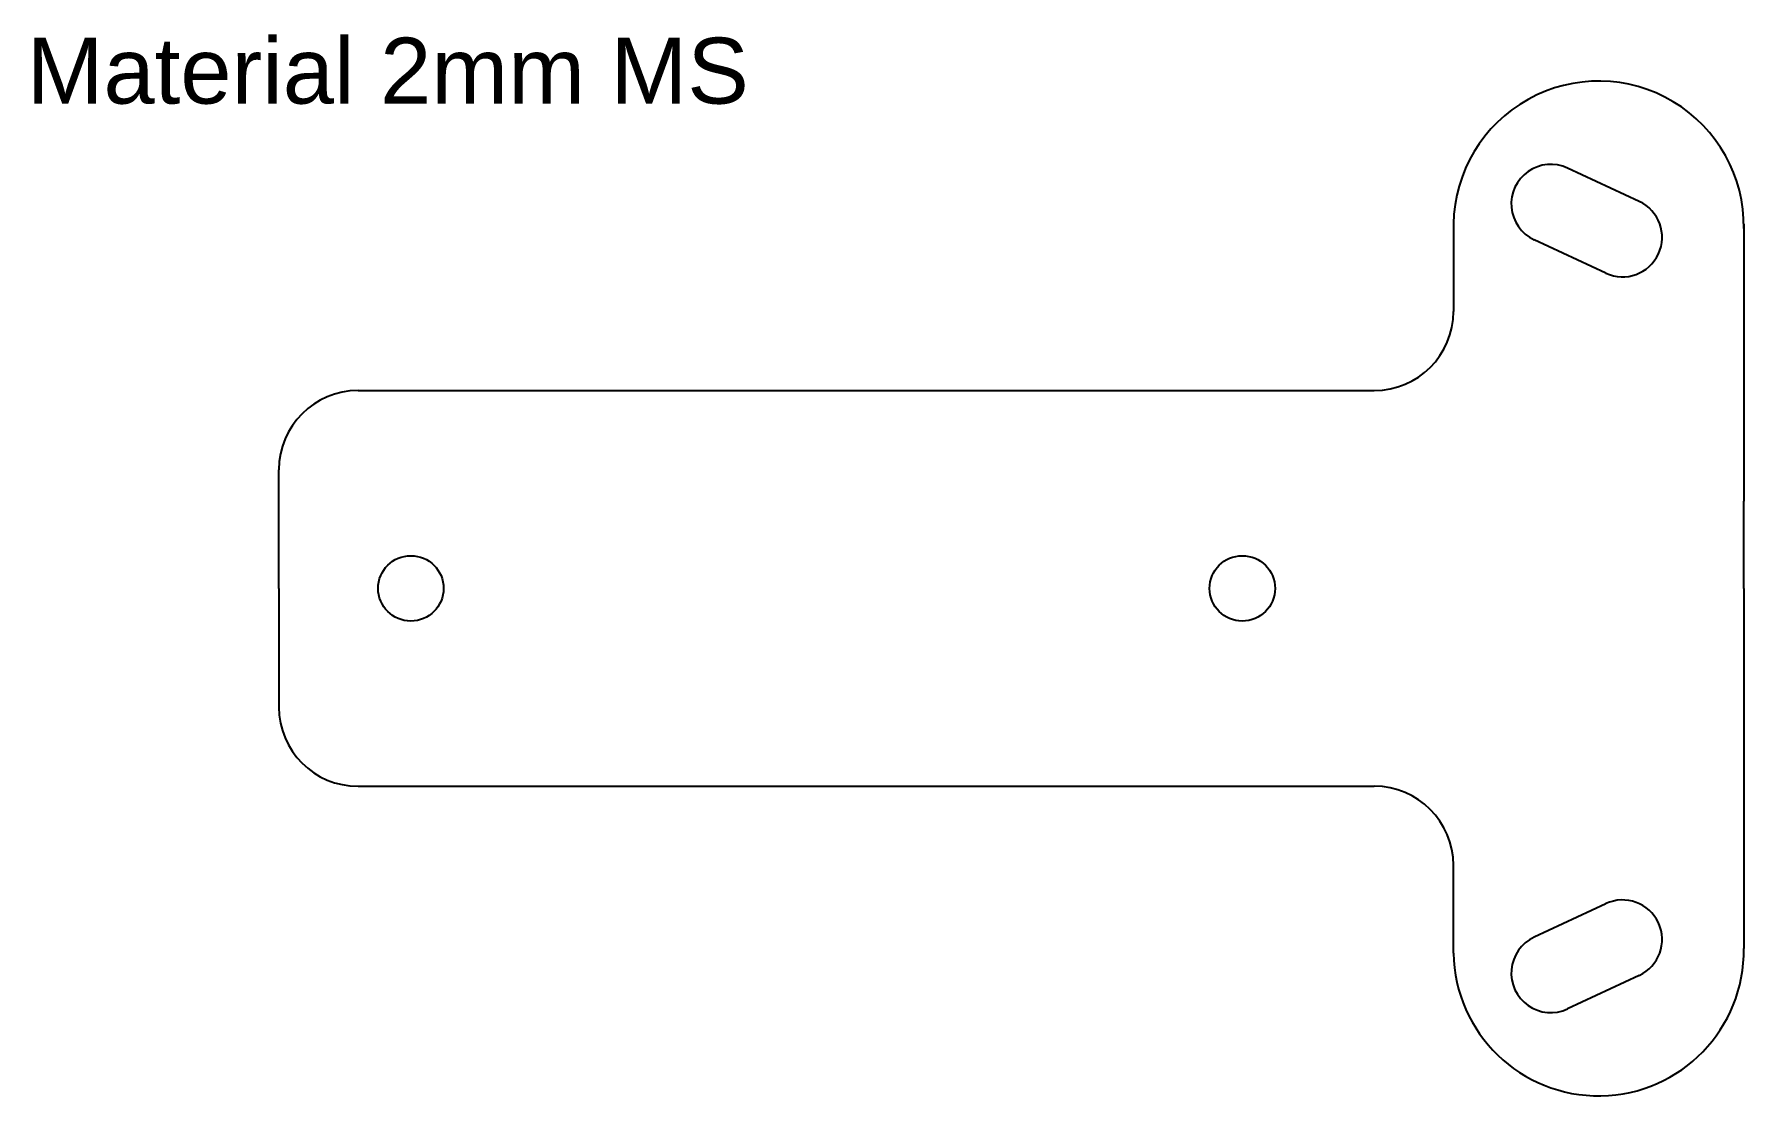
# Model space of a CAD drawing. Header units: inches. Extents: x 71 to 201, y 57 to 137.
import ezdxf

# ---------------------------------------------------------------- set-up
doc = ezdxf.new("R2010")
doc.units = ezdxf.units.IN
doc.header["$MEASUREMENT"] = 0
doc.layers.add('1', color=7, linetype='Continuous')
doc.styles.add('Annotative', font='arial.ttf')

msp = doc.modelspace()

# ---------------------------------------------------------------- linework, layer by layer
for p, q in [((178.67, 122.81), (178.67, 116.17)), ((200.67, 122.81), (200.67, 101.79)), ((95.67, 110.17), (172.67, 110.17)), ((89.67, 95.17), (89.67, 104.17)), ((200.67, 95.17), (200.67, 101.79)), ((89.67, 95.17), (89.67, 86.17)), ((200.67, 95.17), (200.67, 67.88)), ((95.67, 80.17), (172.67, 80.17)), ((178.67, 67.52), (178.67, 74.17))]:
    msp.add_line(p, q)
for centre in [(99.67, 95.17), (162.67, 95.17)]:
    msp.add_circle(centre, 2.48)
for centre, radius, start, end in [((189.67, 122.63), 11, 359.0809, 179.0809), ((186.05, 124.32), 3, 65, 245), ((191.48, 121.79), 3, 245, 65), ((172.67, 116.17), 6, 270, 0), ((95.67, 104.17), 6, 90, 180), ((95.67, 86.17), 6, 180, 270), ((172.67, 74.17), 6, 360, 90), ((191.48, 68.55), 3, 295, 115), ((186.05, 66.01), 3, 115, 295), ((189.67, 67.7), 11, 180.9191, 0.9191)]:
    msp.add_arc(centre, radius, start, end)
at = {"layer": '1', "linetype": 'Continuous'}
for p, q in [((192.75, 124.5), (187.31, 127.04)), ((190.22, 119.07), (184.78, 121.6)), ((190.22, 71.26), (184.78, 68.73)), ((192.75, 65.83), (187.31, 63.29))]:
    msp.add_line(p, q, dxfattribs=at)

# ---------------------------------------------------------------- texts
at = {"style": 'Annotative'}
msp.add_text('Material 2mm MS', height=5, dxfattribs=at).set_placement((70.56, 131.92))

doc.saveas('drawing.dxf')
